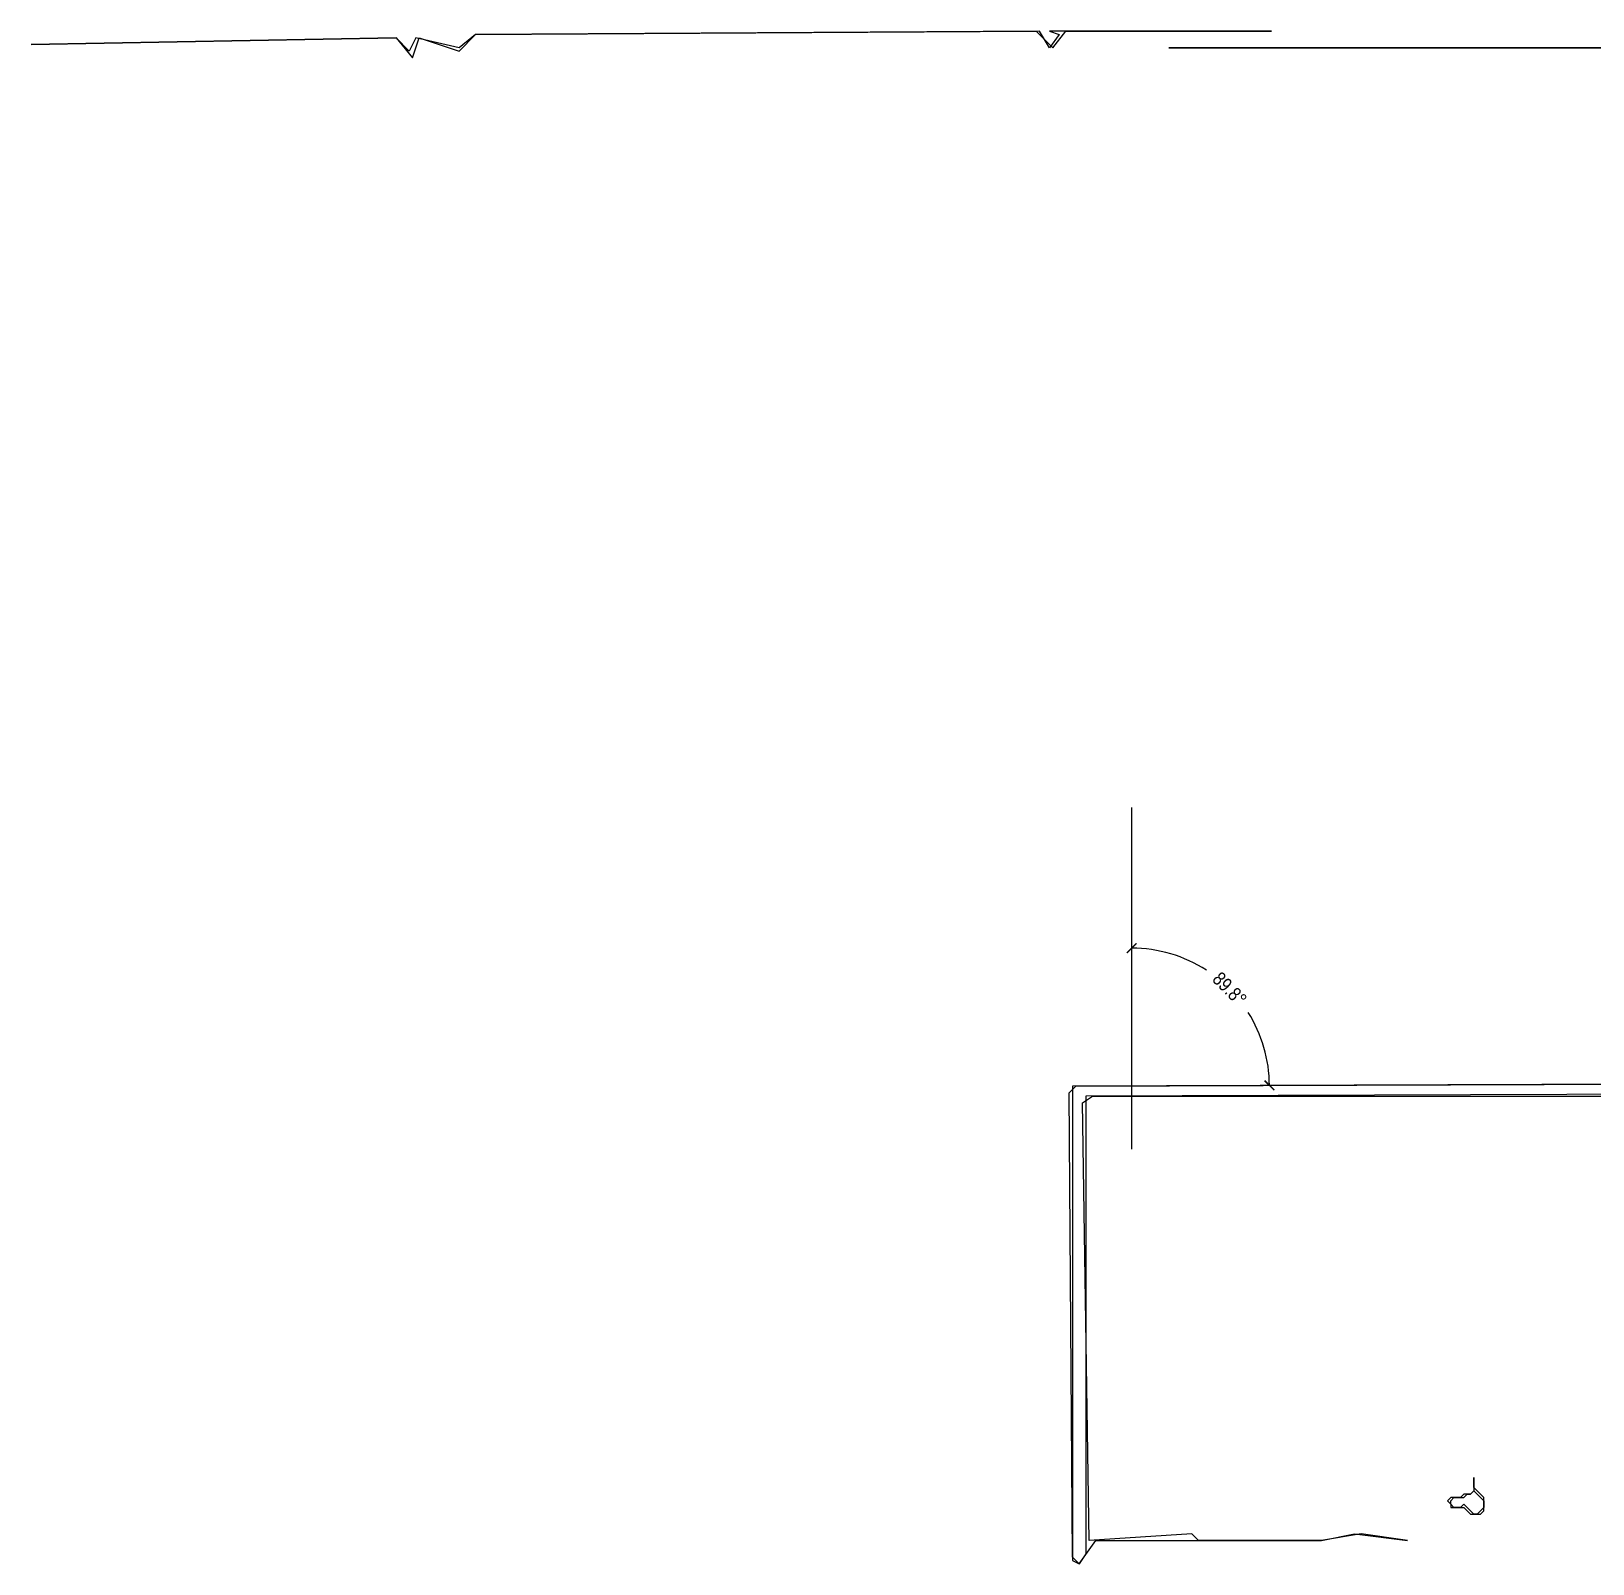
# Model space of a CAD drawing. Header units: inches. Extents: x 0 to 115, y 2 to 63.
# Drawn here: x 0.42 to 28.86, y 35.15 to 63.06 of the extents above; entities that cross this region are included whole.
import ezdxf

# ---------------------------------------------------------------- set-up
doc = ezdxf.new("R2010")
doc.units = ezdxf.units.IN
doc.styles.add('OpenSansCondensed-Light', font='OpenSansCondensed-Light.ttf')
doc.dimstyles.new('EZDXF', dxfattribs={"dimtxt": 0.25, "dimasz": 0.175, "dimexe": 0.375, "dimexo": 0.125, "dimgap": 0.1, "dimtad": 1, "dimlfac": 100, "dimzin": 12, "dimdsep": 46, "dimtxsty": 'OpenSansCondensed-Light', "dimblk": 'ARCHTICK', "dimcen": 2.5, "dimazin": 3, "dimtfac": 0.5, "dimtmove": 2, "dimatfit": 3, "dimarcsym": 0})

# ---------------------------------------------------------------- blocks, each defined once
blk = doc.blocks.new('_ARCHTICK')
at = {"color": 0, "linetype": 'ByBlock', "const_width": 0.15}
blk.add_lwpolyline([(-0.5, -0.5), (0.5, 0.5)], dxfattribs=at)
blk = doc.blocks.new('*D4')
at = {"color": 0, "lineweight": -2, "transparency": 16777216}
for start, end in [(57.0963, 90), (0.2028, 32.21)]:
    blk.add_arc((20.465, 43.854), 2.508, start, end, dxfattribs=at)
at = {"layer": 'Defpoints', "color": 0, "transparency": 16777216}
for p in [(20.465, 48.924), (21.717, 46.028), (19.449, 43.85), (53.575, 43.971), (20.465, 42.703)]:
    blk.add_point(p, dxfattribs=at)
at = {"color": 0, "lineweight": -2, "transparency": 16777216, "xscale": 0.175, "yscale": 0.175, "zscale": 0.175}
for p, rotation in [((20.465, 46.362), 180), ((22.973, 43.863), 270.2028160715146)]:
    blk.add_blockref('_ARCHTICK', p, dxfattribs=dict(at, rotation=rotation))
at = {"color": 0, "transparency": 16777216, "insert": (22.249, 45.617), "char_height": 0.25, "attachment_point": 5, "rotation": 314.6532, "style": 'OpenSansCondensed-Light'}
blk.add_mtext('89.8°', dxfattribs=at)

msp = doc.modelspace()

# ---------------------------------------------------------------- linework, layer by layer
msp.add_line((20.46493, 42.70334), (20.46493, 48.92372))
for points in [[(23.0124, 63.0576), (18.9656, 63.0576), (19.1468, 62.9972), (18.9656, 62.7556), (18.7844, 63.0576), (8.5164, 62.9972), (8.2144, 62.7556), (7.4292, 62.9368), (7.3084, 62.6952), (7.0668, 62.9368), (0.4228, 62.816), (7.0668, 62.9368), (7.3688, 62.5744), (7.4896, 62.9368), (8.2144, 62.6952), (8.5164, 62.9972), (18.724, 63.0576), (19.026, 62.7556), (19.2676, 63.0576)], [(23.0124, 63.0576), (18.9656, 63.0576), (19.1468, 62.9972), (18.9656, 62.7556), (18.7844, 63.0576), (8.5164, 62.9972), (8.2144, 62.7556), (7.4292, 62.9368), (7.3084, 62.6952), (7.0668, 62.9368), (0.4228, 62.816), (7.0668, 62.9368), (7.3688, 62.5744), (7.4896, 62.9368), (8.2144, 62.6952), (8.5164, 62.9972), (18.724, 63.0576), (19.026, 62.7556), (19.2676, 63.0576)], [(48.1388, 62.9368), (42.6424, 62.7556), (21.14, 62.7556), (42.6424, 62.7556)], [(48.1388, 62.9368), (42.6424, 62.7556), (21.14, 62.7556), (42.6424, 62.7556)], [(55.1452, 43.9108), (54.662, 43.79), (19.63, 43.6692), (19.63, 35.334), (19.5092, 35.1528), (19.3884, 35.2736), (19.328, 43.7296), (19.4488, 43.8504), (53.5748, 43.9712), (54.964, 44.092)], [(55.1452, 43.9108), (54.964, 44.092), (53.5748, 43.9712), (19.3884, 43.8504), (19.3884, 35.2132), (19.5092, 35.1528), (19.8112, 35.5756), (23.9184, 35.5756), (24.5224, 35.6964), (25.4888, 35.5756), (24.6432, 35.6964), (23.9184, 35.5756), (21.6836, 35.5756), (21.5628, 35.6964), (19.6904, 35.5756), (19.5696, 43.5484), (19.7508, 43.6692), (33.1596, 43.6692), (33.3408, 43.488), (33.3408, 43.6692), (54.662, 43.79)], [(55.1452, 43.9108), (54.964, 44.092), (53.5748, 43.9712), (19.3884, 43.8504), (19.3884, 35.2132), (19.5092, 35.1528), (19.8112, 35.5756), (23.9184, 35.5756), (24.5224, 35.6964), (25.4888, 35.5756), (24.6432, 35.6964), (23.9184, 35.5756), (21.6836, 35.5756), (21.5628, 35.6964), (19.6904, 35.5756), (19.5696, 43.5484), (19.7508, 43.6692), (33.1596, 43.6692), (33.3408, 43.488), (33.3408, 43.6692), (54.662, 43.79)], [(26.6968, 36.7232), (26.6968, 36.4816), (26.6364, 36.4212), (26.5156, 36.4212), (26.4552, 36.3608), (26.274, 36.3608), (26.2136, 36.3004), (26.274, 36.24), (26.274, 36.1796), (26.5156, 36.1796), (26.6364, 36.0588), (26.8176, 36.0588), (26.878, 36.1192), (26.878, 36.3608), (26.6968, 36.542)], [(26.6968, 36.7232), (26.6968, 36.4816), (26.6364, 36.4212), (26.5156, 36.4212), (26.4552, 36.3608), (26.274, 36.3608), (26.2136, 36.3004), (26.274, 36.24), (26.274, 36.1796), (26.5156, 36.1796), (26.6364, 36.0588), (26.8176, 36.0588), (26.878, 36.1192), (26.878, 36.3608), (26.6968, 36.542)], [(26.878, 36.3004), (26.878, 36.1796), (26.7572, 36.0588), (26.6968, 36.0588), (26.5156, 36.24), (26.4552, 36.1796), (26.3344, 36.1796), (26.274, 36.24), (26.274, 36.3004), (26.3344, 36.3608), (26.5156, 36.3608), (26.576, 36.4212), (26.6364, 36.4212), (26.6968, 36.4816)]]:
    msp.add_lwpolyline(points, close=True)

# ---------------------------------------------------------------- dimensions: what is measured, and where the dimension line sits
dim = msp.add_angular_dim_2l(base=(21.71654, 46.02777), line1=((19.4488, 43.8504), (53.5748, 43.9712)), line2=((20.46493, 42.70334), (20.46493, 48.92372)), dimstyle='EZDXF', override={"dimfxl": 1})
dim.commit()
dim.dimension.update_dxf_attribs({"geometry": '*D4', "text_midpoint": (22.24931, 45.6169), "dimtype": 162})

doc.saveas('drawing.dxf')
